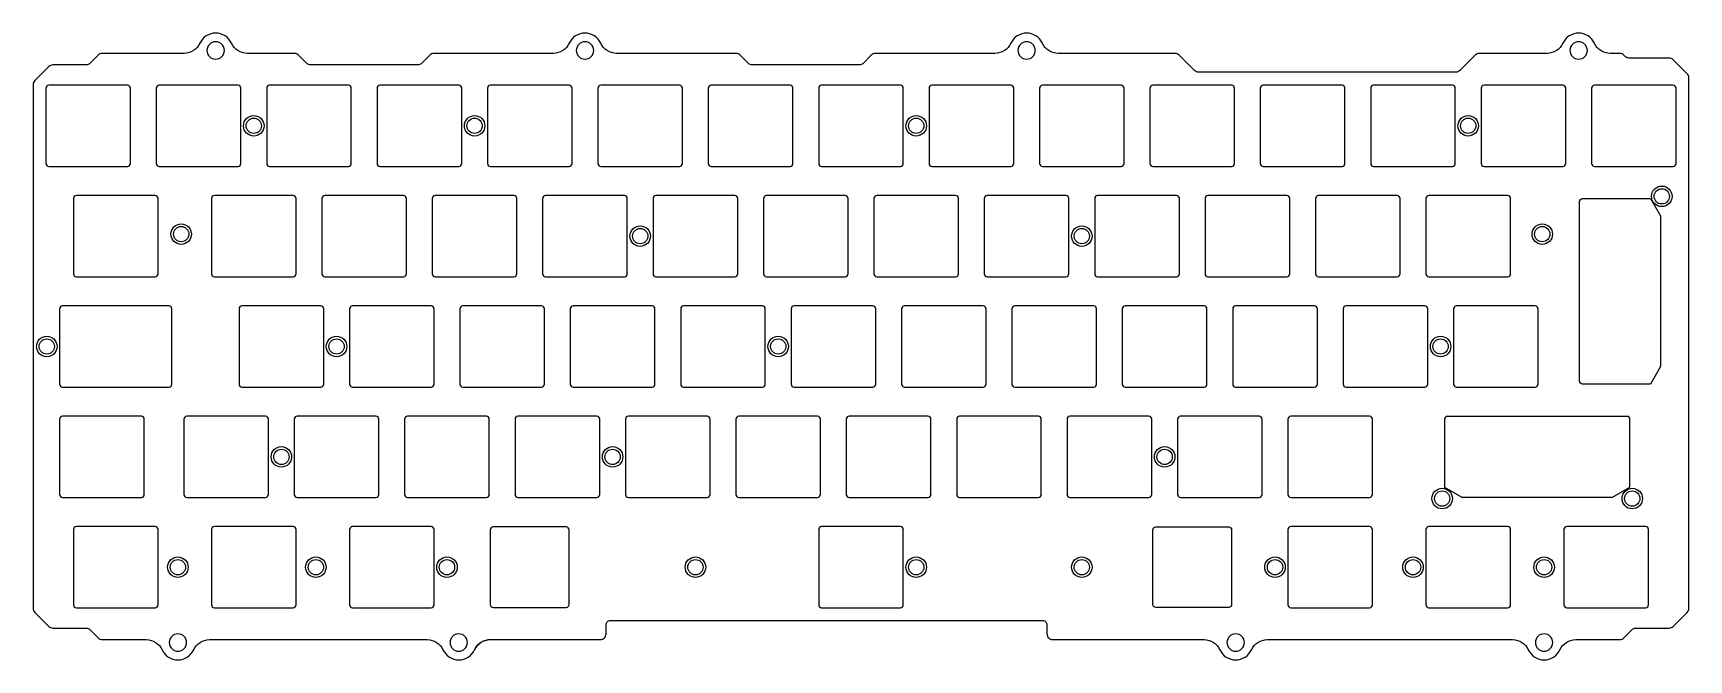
# Model space of a CAD drawing. Header units: millimetres. Extents: x -10 to 276, y -92 to 16.
import ezdxf

# ---------------------------------------------------------------- set-up
doc = ezdxf.new("R2010")
doc.units = ezdxf.units.MM
doc.header["$MEASUREMENT"] = 0

msp = doc.modelspace()

# ---------------------------------------------------------------- linework, layer by layer
for p, q in [((-2.54, -12.55), (-2.54, -25.55)), ((11.56, -12.05), (-2.04, -12.05)), ((12.06, -25.55), (12.06, -12.55)), ((-2.04, -26.05), (11.56, -26.05))]:
    msp.add_line(p, q)
for points in [[(89.36, -87.7), (89.36, -86.14, -0.414214), (90.11, -85.39), (164.69, -85.39, -0.414214), (165.44, -86.14), (165.44, -87.7, 0.414214), (166.44, -88.7), (192.55, -88.7, -0.293253), (195.27, -90.45, 0.641689), (200.73, -90.45, -0.293269), (203.45, -88.7), (245.77, -88.7, -0.293253), (248.49, -90.45, 0.641689), (253.95, -90.45, -0.293253), (256.68, -88.7), (264.29, -88.7, 0.198912), (264.99, -88.41), (266.48, -86.92, -0.198912), (267.01, -86.7), (272.79, -86.7, 0.198912), (273.49, -86.41), (275.91, -83.99, 0.198912), (276.2, -83.29), (276.2, 8.29, 0.198912), (275.91, 8.99), (273.49, 11.41, 0.198912), (272.79, 11.7), (265.81, 11.7, -0.198912), (265.28, 11.92), (264.99, 12.21, 0.198912), (264.29, 12.5), (262.63, 12.5, -0.293253), (259.9, 14.25, 0.641689), (254.45, 14.25, -0.293253), (251.72, 12.5), (240.06, 12.5, 0.198912), (239.35, 12.21), (236.68, 9.54, -0.198912), (235.97, 9.24), (191.6, 9.24, -0.198912), (190.9, 9.54), (188.23, 12.21, 0.198912), (187.52, 12.5), (167.38, 12.5, -0.293253), (164.65, 14.25, 0.641689), (159.2, 14.25, -0.293253), (156.47, 12.5), (135.84, 12.5, 0.198912), (135.13, 12.21), (133.64, 10.72, -0.198912), (133.11, 10.5), (114.54, 10.5, -0.198912), (114.01, 10.72), (112.52, 12.21, 0.198912), (111.81, 12.5), (91.18, 12.5, -0.293253), (88.45, 14.25, 0.641689), (83, 14.25, -0.293253), (80.27, 12.5), (59.64, 12.5, 0.198912), (58.93, 12.21), (57.44, 10.72, -0.198912), (56.91, 10.5), (38.34, 10.5, -0.198912), (37.81, 10.72), (36.32, 12.21, 0.198912), (35.61, 12.5), (27.45, 12.5, -0.293253), (24.73, 14.25, 0.641689), (19.27, 14.25, -0.293253), (16.55, 12.5), (2.41, 12.5, 0.198912), (1.71, 12.21), (0.22, 10.72, -0.198912), (-0.31, 10.5), (-6.09, 10.5, 0.198912), (-6.79, 10.21), (-9.21, 7.79, 0.198912), (-9.5, 7.09), (-9.5, -83.29, 0.198912), (-9.21, -83.99), (-6.79, -86.41, 0.198912), (-6.09, -86.7), (-0.31, -86.7, -0.198912), (0.22, -86.92), (1.71, -88.41, 0.198912), (2.41, -88.7), (10.02, -88.7, -0.293253), (12.75, -90.45, 0.641689), (18.21, -90.45, -0.293253), (20.93, -88.7), (58.49, -88.7, -0.293253), (61.22, -90.45, 0.641689), (66.67, -90.45, -0.293253), (69.4, -88.7), (88.36, -88.7, 0.414214)], [(-7.3, 6.5), (-7.3, -6.5, 0.414212), (-6.8, -7), (6.8, -7, 0.414214), (7.3, -6.5), (7.3, 6.5, 0.414214), (6.8, 7), (-6.8, 7, 0.414212)], [(11.75, 6.5), (11.75, -6.5, 0.414212), (12.25, -7), (25.85, -7, 0.414214), (26.35, -6.5), (26.35, 6.5, 0.414214), (25.85, 7), (12.25, 7, 0.414212)], [(30.8, 6.5), (30.8, -6.5, 0.414212), (31.3, -7), (44.9, -7, 0.414214), (45.4, -6.5), (45.4, 6.5, 0.414214), (44.9, 7), (31.3, 7, 0.414212)], [(49.85, 6.5), (49.85, -6.5, 0.414212), (50.35, -7), (63.95, -7, 0.414214), (64.45, -6.5), (64.45, 6.5, 0.414214), (63.95, 7), (50.35, 7, 0.414212)], [(68.9, 6.5), (68.9, -6.5, 0.414212), (69.4, -7), (83, -7, 0.414214), (83.5, -6.5), (83.5, 6.5, 0.414214), (83, 7), (69.4, 7, 0.414212)], [(87.95, 6.5), (87.95, -6.5, 0.414212), (88.45, -7), (102.05, -7, 0.414214), (102.55, -6.5), (102.55, 6.5, 0.414214), (102.05, 7), (88.45, 7, 0.414212)], [(107, 6.5), (107, -6.5, 0.414212), (107.5, -7), (121.1, -7, 0.414214), (121.6, -6.5), (121.6, 6.5, 0.414214), (121.1, 7), (107.5, 7, 0.414212)], [(126.05, 6.5), (126.05, -6.5, 0.414212), (126.55, -7), (140.15, -7, 0.414214), (140.65, -6.5), (140.65, 6.5, 0.414214), (140.15, 7), (126.55, 7, 0.414212)], [(145.1, 6.5), (145.1, -6.5, 0.414212), (145.6, -7), (159.2, -7, 0.414214), (159.7, -6.5), (159.7, 6.5, 0.414214), (159.2, 7), (145.6, 7, 0.414212)], [(164.15, 6.5), (164.15, -6.5, 0.414212), (164.65, -7), (178.25, -7, 0.414214), (178.75, -6.5), (178.75, 6.5, 0.414214), (178.25, 7), (164.65, 7, 0.414212)], [(183.2, 6.5), (183.2, -6.5, 0.414212), (183.7, -7), (197.3, -7, 0.414214), (197.8, -6.5), (197.8, 6.5, 0.414214), (197.3, 7), (183.7, 7, 0.414212)], [(202.25, 6.5), (202.25, -6.5, 0.414212), (202.75, -7), (216.35, -7, 0.414214), (216.85, -6.5), (216.85, 6.5, 0.414214), (216.35, 7), (202.75, 7, 0.414212)], [(221.3, 6.5), (221.3, -6.5, 0.414212), (221.8, -7), (235.4, -7, 0.414214), (235.9, -6.5), (235.9, 6.5, 0.414214), (235.4, 7), (221.8, 7, 0.414212)], [(240.35, 6.5), (240.35, -6.5, 0.414212), (240.85, -7), (254.45, -7, 0.414214), (254.95, -6.5), (254.95, 6.5, 0.414214), (254.45, 7), (240.85, 7, 0.414212)], [(259.4, 6.5), (259.4, -6.5, 0.414212), (259.9, -7), (273.5, -7, 0.414214), (274, -6.5), (274, 6.5, 0.414214), (273.5, 7), (259.9, 7, 0.414212)], [(21.27, -12.55), (21.27, -25.55, 0.414212), (21.77, -26.05), (35.38, -26.05, 0.414214), (35.88, -25.55), (35.88, -12.55, 0.414214), (35.38, -12.05), (21.77, -12.05, 0.414212)], [(40.33, -12.55), (40.33, -25.55, 0.414212), (40.83, -26.05), (54.42, -26.05, 0.414214), (54.92, -25.55), (54.92, -12.55, 0.414214), (54.42, -12.05), (40.83, -12.05, 0.414212)], [(59.38, -12.55), (59.38, -25.55, 0.414212), (59.88, -26.05), (73.47, -26.05, 0.414214), (73.97, -25.55), (73.97, -12.55, 0.414214), (73.47, -12.05), (59.88, -12.05, 0.414212)], [(78.42, -12.55), (78.42, -25.55, 0.414212), (78.92, -26.05), (92.53, -26.05, 0.414214), (93.03, -25.55), (93.03, -12.55, 0.414214), (92.53, -12.05), (78.92, -12.05, 0.414212)], [(97.48, -12.55), (97.48, -25.55, 0.414212), (97.97, -26.05), (111.58, -26.05, 0.414214), (112.08, -25.55), (112.08, -12.55, 0.414214), (111.58, -12.05), (97.97, -12.05, 0.414212)], [(116.53, -12.55), (116.53, -25.55, 0.414212), (117.03, -26.05), (130.62, -26.05, 0.414214), (131.12, -25.55), (131.12, -12.55, 0.414214), (130.62, -12.05), (117.03, -12.05, 0.414212)], [(135.57, -12.55), (135.57, -25.55, 0.414212), (136.07, -26.05), (149.68, -26.05, 0.414214), (150.18, -25.55), (150.18, -12.55, 0.414214), (149.68, -12.05), (136.07, -12.05, 0.414212)], [(154.62, -12.55), (154.62, -25.55, 0.414212), (155.12, -26.05), (168.72, -26.05, 0.414214), (169.22, -25.55), (169.22, -12.55, 0.414214), (168.72, -12.05), (155.12, -12.05, 0.414212)], [(173.68, -12.55), (173.68, -25.55, 0.414212), (174.18, -26.05), (187.78, -26.05, 0.414214), (188.28, -25.55), (188.28, -12.55, 0.414214), (187.78, -12.05), (174.18, -12.05, 0.414212)], [(192.72, -12.55), (192.72, -25.55, 0.414212), (193.22, -26.05), (206.82, -26.05, 0.414214), (207.32, -25.55), (207.32, -12.55, 0.414214), (206.82, -12.05), (193.22, -12.05, 0.414212)], [(211.78, -12.55), (211.78, -25.55, 0.414212), (212.28, -26.05), (225.88, -26.05, 0.414214), (226.38, -25.55), (226.38, -12.55, 0.414214), (225.88, -12.05), (212.28, -12.05, 0.414212)], [(230.82, -12.55), (230.82, -25.55, 0.414212), (231.32, -26.05), (244.93, -26.05, 0.414214), (245.43, -25.55), (245.43, -12.55, 0.414214), (244.93, -12.05), (231.32, -12.05, 0.414212)], [(257.34, -44.08), (257.34, -13.07, -0.414214), (257.84, -12.57), (269.56, -12.57), (271.29, -15.57), (271.29, -41.58), (269.56, -44.58), (257.84, -44.58, -0.414212)], [(-4.92, -31.6), (-4.92, -44.6, 0.414212), (-4.42, -45.1), (13.94, -45.1, 0.414214), (14.44, -44.6), (14.44, -31.6, 0.414214), (13.94, -31.1), (-4.42, -31.1, 0.414212)], [(26.04, -31.6), (26.04, -44.6, 0.414212), (26.54, -45.1), (40.14, -45.1, 0.414214), (40.64, -44.6), (40.64, -31.6, 0.414214), (40.14, -31.1), (26.54, -31.1, 0.414212)], [(45.09, -31.6), (45.09, -44.6, 0.414212), (45.59, -45.1), (59.19, -45.1, 0.414214), (59.69, -44.6), (59.69, -31.6, 0.414214), (59.19, -31.1), (45.59, -31.1, 0.414212)], [(64.14, -31.6), (64.14, -44.6, 0.414212), (64.64, -45.1), (78.24, -45.1, 0.414214), (78.74, -44.6), (78.74, -31.6, 0.414214), (78.24, -31.1), (64.64, -31.1, 0.414212)], [(83.19, -31.6), (83.19, -44.6, 0.414212), (83.69, -45.1), (97.29, -45.1, 0.414214), (97.79, -44.6), (97.79, -31.6, 0.414214), (97.29, -31.1), (83.69, -31.1, 0.414212)], [(102.24, -31.6), (102.24, -44.6, 0.414212), (102.74, -45.1), (116.34, -45.1, 0.414214), (116.84, -44.6), (116.84, -31.6, 0.414214), (116.34, -31.1), (102.74, -31.1, 0.414212)], [(121.29, -31.6), (121.29, -44.6, 0.414212), (121.79, -45.1), (135.39, -45.1, 0.414214), (135.89, -44.6), (135.89, -31.6, 0.414214), (135.39, -31.1), (121.79, -31.1, 0.414212)], [(140.34, -31.6), (140.34, -44.6, 0.414212), (140.84, -45.1), (154.44, -45.1, 0.414214), (154.94, -44.6), (154.94, -31.6, 0.414214), (154.44, -31.1), (140.84, -31.1, 0.414212)], [(159.39, -31.6), (159.39, -44.6, 0.414212), (159.89, -45.1), (173.49, -45.1, 0.414214), (173.99, -44.6), (173.99, -31.6, 0.414214), (173.49, -31.1), (159.89, -31.1, 0.414212)], [(178.44, -31.6), (178.44, -44.6, 0.414212), (178.94, -45.1), (192.54, -45.1, 0.414214), (193.04, -44.6), (193.04, -31.6, 0.414214), (192.54, -31.1), (178.94, -31.1, 0.414212)], [(197.49, -31.6), (197.49, -44.6, 0.414212), (197.99, -45.1), (211.59, -45.1, 0.414214), (212.09, -44.6), (212.09, -31.6, 0.414214), (211.59, -31.1), (197.99, -31.1, 0.414212)], [(216.54, -31.6), (216.54, -44.6, 0.414212), (217.04, -45.1), (230.64, -45.1, 0.414214), (231.14, -44.6), (231.14, -31.6, 0.414214), (230.64, -31.1), (217.04, -31.1, 0.414212)], [(235.59, -31.6), (235.59, -44.6, 0.414212), (236.09, -45.1), (249.69, -45.1, 0.414214), (250.19, -44.6), (250.19, -31.6, 0.414214), (249.69, -31.1), (236.09, -31.1, 0.414212)], [(-4.92, -50.65), (-4.92, -63.65, 0.414212), (-4.42, -64.15), (9.18, -64.15, 0.414214), (9.68, -63.65), (9.68, -50.65, 0.414214), (9.18, -50.15), (-4.42, -50.15, 0.414212)], [(16.51, -50.65), (16.51, -63.65, 0.414212), (17.01, -64.15), (30.61, -64.15, 0.414214), (31.11, -63.65), (31.11, -50.65, 0.414214), (30.61, -50.15), (17.01, -50.15, 0.414212)], [(35.56, -50.65), (35.56, -63.65, 0.414212), (36.06, -64.15), (49.66, -64.15, 0.414214), (50.16, -63.65), (50.16, -50.65, 0.414214), (49.66, -50.15), (36.06, -50.15, 0.414212)], [(54.61, -50.65), (54.61, -63.65, 0.414212), (55.11, -64.15), (68.71, -64.15, 0.414214), (69.21, -63.65), (69.21, -50.65, 0.414214), (68.71, -50.15), (55.11, -50.15, 0.414212)], [(73.66, -50.65), (73.66, -63.65, 0.414212), (74.16, -64.15), (87.76, -64.15, 0.414214), (88.26, -63.65), (88.26, -50.65, 0.414214), (87.76, -50.15), (74.16, -50.15, 0.414212)], [(92.71, -50.65), (92.71, -63.65, 0.414212), (93.21, -64.15), (106.81, -64.15, 0.414214), (107.31, -63.65), (107.31, -50.65, 0.414214), (106.81, -50.15), (93.21, -50.15, 0.414212)], [(111.76, -50.65), (111.76, -63.65, 0.414212), (112.26, -64.15), (125.86, -64.15, 0.414214), (126.36, -63.65), (126.36, -50.65, 0.414214), (125.86, -50.15), (112.26, -50.15, 0.414212)], [(130.81, -50.65), (130.81, -63.65, 0.414212), (131.31, -64.15), (144.91, -64.15, 0.414214), (145.41, -63.65), (145.41, -50.65, 0.414214), (144.91, -50.15), (131.31, -50.15, 0.414212)], [(149.86, -50.65), (149.86, -63.65, 0.414212), (150.36, -64.15), (163.96, -64.15, 0.414214), (164.46, -63.65), (164.46, -50.65, 0.414214), (163.96, -50.15), (150.36, -50.15, 0.414212)], [(168.91, -50.65), (168.91, -63.65, 0.414212), (169.41, -64.15), (183.01, -64.15, 0.414214), (183.51, -63.65), (183.51, -50.65, 0.414214), (183.01, -50.15), (169.41, -50.15, 0.414212)], [(187.96, -50.65), (187.96, -63.65, 0.414212), (188.46, -64.15), (202.06, -64.15, 0.414214), (202.56, -63.65), (202.56, -50.65, 0.414214), (202.06, -50.15), (188.46, -50.15, 0.414212)], [(207.01, -50.65), (207.01, -63.65, 0.414212), (207.51, -64.15), (221.11, -64.15, 0.414214), (221.61, -63.65), (221.61, -50.65, 0.414214), (221.11, -50.15), (207.51, -50.15, 0.414212)], [(234.03, -50.67), (234.03, -62.39), (237.03, -64.12), (263.03, -64.12), (266.03, -62.39), (266.03, -50.67, 0.414214), (265.53, -50.17), (234.53, -50.17, 0.414212)], [(11.56, -83.2, 0.414214), (12.06, -82.7), (12.06, -69.7, 0.414214), (11.56, -69.2), (-2.04, -69.2, 0.414212), (-2.54, -69.7), (-2.54, -82.7, 0.414212), (-2.04, -83.2)], [(-2.04, -69.2, 0.414212), (-2.54, -69.7), (-2.54, -82.7, 0.414212), (-2.04, -83.2), (11.56, -83.2, 0.414214), (12.06, -82.7), (12.06, -69.7, 0.414214), (11.56, -69.2)], [(21.77, -69.2, 0.414212), (21.27, -69.7), (21.27, -82.7, 0.414212), (21.77, -83.2), (35.38, -83.2, 0.414214), (35.88, -82.7), (35.88, -69.7, 0.414214), (35.38, -69.2)], [(21.77, -83.2), (35.38, -83.2, 0.414214), (35.88, -82.7), (35.88, -69.7, 0.414214), (35.38, -69.2), (21.77, -69.2, 0.414212), (21.27, -69.7), (21.27, -82.7, 0.414212)], [(59.19, -69.2), (45.59, -69.2, 0.414212), (45.09, -69.7), (45.09, -82.7, 0.414212), (45.59, -83.2), (59.19, -83.2, 0.414214), (59.69, -82.7), (59.69, -69.7, 0.414214)], [(45.09, -82.7, 0.414212), (45.59, -83.2), (59.19, -83.2, 0.414214), (59.69, -82.7), (59.69, -69.7, 0.414214), (59.19, -69.2), (45.59, -69.2, 0.414212), (45.09, -69.7)], [(82.49, -83.15, 0.414212), (82.99, -82.65), (82.99, -69.75, 0.414212), (82.49, -69.25), (69.89, -69.25, 0.414212), (69.39, -69.75), (69.39, -82.65, 0.414212), (69.89, -83.15)], [(82.49, -83.15, 0.414212), (82.99, -82.65), (82.99, -69.75, 0.414212), (82.49, -69.25), (69.89, -69.25, 0.414212), (69.39, -69.75), (69.39, -82.65, 0.414212), (69.89, -83.15)], [(126.55, -83.2), (140.15, -83.2, 0.414214), (140.65, -82.7), (140.65, -69.7, 0.414214), (140.15, -69.2), (126.55, -69.2, 0.414212), (126.05, -69.7), (126.05, -82.7, 0.414212)], [(126.05, -69.7), (126.05, -82.7, 0.414212), (126.55, -83.2), (140.15, -83.2, 0.414214), (140.65, -82.7), (140.65, -69.7, 0.414214), (140.15, -69.2), (126.55, -69.2, 0.414212)], [(197.3, -69.75), (197.3, -82.65, -0.414214), (196.8, -83.15), (184.2, -83.15, -0.414214), (183.7, -82.65), (183.7, -69.75, -0.414214), (184.2, -69.25), (196.8, -69.25, -0.414214)], [(196.8, -83.15), (184.2, -83.15, -0.414214), (183.7, -82.65), (183.7, -69.75, -0.414214), (184.2, -69.25), (196.8, -69.25, -0.414214), (197.3, -69.75), (197.3, -82.65, -0.414214)], [(207.01, -69.7), (207.01, -82.7, 0.414212), (207.51, -83.2), (221.11, -83.2, 0.414214), (221.61, -82.7), (221.61, -69.7, 0.414214), (221.11, -69.2), (207.51, -69.2, 0.414212)], [(207.01, -69.7), (207.01, -82.7, 0.414212), (207.51, -83.2), (221.11, -83.2, 0.414214), (221.61, -82.7), (221.61, -69.7, 0.414214), (221.11, -69.2), (207.51, -69.2, 0.414212)], [(245.43, -82.7), (245.43, -69.7, 0.414214), (244.93, -69.2), (231.32, -69.2, 0.414212), (230.82, -69.7), (230.82, -82.7, 0.414212), (231.32, -83.2), (244.93, -83.2, 0.414214)], [(245.43, -82.7), (245.43, -69.7, 0.414214), (244.93, -69.2), (231.32, -69.2, 0.414212), (230.82, -69.7), (230.82, -82.7, 0.414212), (231.32, -83.2), (244.93, -83.2, 0.414214)], [(269.24, -82.7), (269.24, -69.7, 0.414214), (268.74, -69.2), (255.14, -69.2, 0.414212), (254.64, -69.7), (254.64, -82.7, 0.414212), (255.14, -83.2), (268.74, -83.2, 0.414214)], [(269.24, -69.7, 0.414214), (268.74, -69.2), (255.14, -69.2, 0.414212), (254.64, -69.7), (254.64, -82.7, 0.414212), (255.14, -83.2), (268.74, -83.2, 0.414214), (269.24, -82.7)]]:
    msp.add_lwpolyline(points, format="xyb", close=True)
at = {"extrusion": (0, 0, -1)}
for centre in [(-22, 13), (-85.73, 13), (-161.93, 13), (-257.18, 13), (-15.48, -89.2), (-63.94, -89.2), (-198, -89.2), (-251.22, -89.2)]:
    msp.add_circle(centre, 1.5, dxfattribs=at)
for centre, radius in [((28.57, 0), 1.77), ((28.57, 0), 1.32), ((66.68, 0), 1.77), ((66.68, 0), 1.32), ((142.88, 0), 1.77), ((142.88, 0), 1.32), ((238.12, 0), 1.77), ((238.12, 0), 1.32), ((271.52, -12.18), 1.77), ((271.52, -12.18), 1.32), ((16.05, -18.7), 1.77), ((250.9, -18.7), 1.77), ((16.05, -18.7), 1.32), ((95.25, -19.05), 1.77), ((95.25, -19.05), 1.32), ((171.45, -19.05), 1.77), ((171.45, -19.05), 1.32), ((250.9, -18.7), 1.32), ((-7.14, -38.1), 1.77), ((-7.14, -38.1), 1.32), ((42.86, -38.1), 1.77), ((42.86, -38.1), 1.32), ((119.06, -38.1), 1.77), ((119.06, -38.1), 1.32), ((233.36, -38.1), 1.77), ((233.36, -38.1), 1.32), ((33.34, -57.15), 1.77), ((33.34, -57.15), 1.32), ((90.49, -57.15), 1.77), ((90.49, -57.15), 1.32), ((185.74, -57.15), 1.77), ((185.74, -57.15), 1.32), ((233.63, -64.35), 1.77), ((266.43, -64.35), 1.77), ((233.63, -64.35), 1.32), ((266.43, -64.35), 1.32), ((15.48, -76.2), 1.77), ((15.48, -76.2), 1.77), ((15.48, -76.2), 1.32), ((15.48, -76.2), 1.32), ((39.29, -76.2), 1.77), ((39.29, -76.2), 1.77), ((39.29, -76.2), 1.32), ((39.29, -76.2), 1.32), ((61.91, -76.2), 1.77), ((61.91, -76.2), 1.77), ((61.91, -76.2), 1.32), ((61.91, -76.2), 1.32), ((104.78, -76.2), 1.77), ((104.78, -76.2), 1.77), ((104.78, -76.2), 1.32), ((104.78, -76.2), 1.32), ((142.88, -76.2), 1.77), ((142.88, -76.2), 1.77), ((142.88, -76.2), 1.32), ((142.88, -76.2), 1.32), ((171.45, -76.2), 1.77), ((171.45, -76.2), 1.77), ((171.45, -76.2), 1.32), ((171.45, -76.2), 1.32), ((204.79, -76.2), 1.77), ((204.79, -76.2), 1.77), ((204.79, -76.2), 1.32), ((204.79, -76.2), 1.32), ((228.6, -76.2), 1.77), ((228.6, -76.2), 1.77), ((228.6, -76.2), 1.32), ((228.6, -76.2), 1.32), ((251.22, -76.2), 1.77), ((251.22, -76.2), 1.77), ((251.22, -76.2), 1.32), ((251.22, -76.2), 1.32)]:
    msp.add_circle(centre, radius)
for centre, radius, start, end in [((-2.04, -12.55), 0.5, 90, 180), ((11.56, -12.55), 0.5, 0.0001, 89.9999), ((-2.04, -25.55), 0.5, 180, 270), ((11.56, -25.55), 0.5, 270.0001, 359.9999), ((69.4, -91.7), 3, 90, 155.3757)]:
    msp.add_arc(centre, radius, start, end)

doc.saveas('drawing.dxf')
